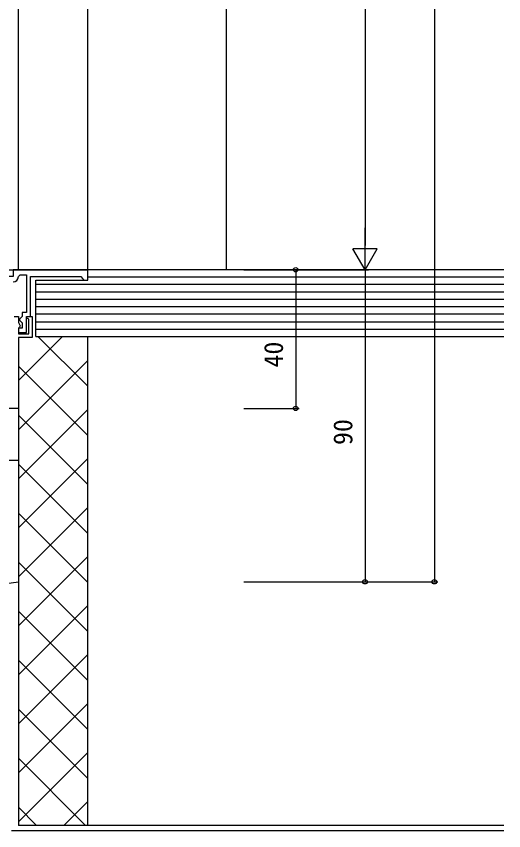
# Model space of a CAD drawing. Units: millimetres, scale not verified. Extents: x -437 to 438, y -681 to 678.
# Drawn here: x -145.6 to -5, y -288.1 to -53.2 of the extents above; entities that cross this region are included whole.
import ezdxf
from ezdxf.enums import TextEntityAlignment as Align

# ---------------------------------------------------------------- set-up
doc = ezdxf.new("R2010")
doc.units = ezdxf.units.MM
doc.header["$LTSCALE"] = 4
for name, color, linetype in [('0-2_YKK_11', 7, 'Continuous'), ('0-3_YKK_12', 2, 'Continuous'), ('0-5_YKK_D', 6, 'Continuous'), ('0-7_YSS_K', 3, 'Continuous')]:
    doc.layers.add(name, color=color, linetype=linetype)
doc.styles.add('ＭＳ ゴシック', font='')
doc.styles.get('ＭＳ ゴシック').set_extended_font_data('MS Gothic')

msp = doc.modelspace()

# ---------------------------------------------------------------- linework, layer by layer
at = {"layer": '0-2_YKK_11'}
for points in [[(-124.989, -126.287), (-146.489, -126.287), (-146.489, -128.287), (-158.489, -128.287), (-158.489, -126.287), (-171.989, -126.287), (-171.989, -129.787), (-170.489, -129.787), (-170.489, -127.787), (-164.189, -127.787), (-164.189, -133.087), (-163.137, -133.087), (-162.529, -132.032), (-162.739, -131.587), (-162.989, -131.291), (-162.989, -127.787), (-160.489, -127.787), (-159.989, -128.287)], [(-144.989, -128.287), (-144.489, -127.787), (-142.689, -127.787), (-142.689, -138.587), (-143.889, -138.587), (-143.889, -139.787), (-144.189, -140.087), (-144.689, -140.587), (-144.689, -140.787), (-144.189, -141.287), (-143.889, -141.587), (-143.889, -143.187), (-144.989, -143.187), (-144.989, -144.387), (-142.689, -144.387), (-142.689, -139.787), (-141.489, -139.787), (-141.489, -128.287), (-126.989, -128.287), (-126.489, -128.787), (-125.989, -129.287), (-124.989, -129.287), (-124.989, -126.287)], [(-146.189, -139.787), (-144.989, -139.787), (-144.989, -141.467), (-144.429, -142.437), (-144.689, -142.887), (-144.989, -143.187), (-144.989, -144.787), (-141.989, -144.787), (-141.989, -140.548), (-142.529, -140.237), (-142.408, -139.787), (-140.989, -139.787), (-140.989, -145.787), (-144.989, -145.787), (-144.989, -166.287), (-150.03, -166.287)]]:
    msp.add_lwpolyline(points, dxfattribs=at)
msp.add_arc((-146.489, -128.287), 1.5, 270, 0, dxfattribs=at)
at = {"layer": '0-3_YKK_12'}
msp.add_line((-144.989, -126.287), (-144.989, 175.711), dxfattribs=at)
for points in [[(-171.989, -126.287), (-124.989, -126.292), (-124.989, 175.711)], [(-144.989, -165.787), (-144.989, -181.287), (-230.489, -181.287)]]:
    msp.add_lwpolyline(points, dxfattribs=at)
at = {"layer": '0-5_YKK_D'}
for p, q in [((-24.992, 540.713), (-24.992, -216.289)), ((-44.992, 473.713), (-44.992, -119.289)), ((-44.992, -126.289), (-44.992, -114.164)), ((-44.992, -126.289), (-48.492, -120.227)), ((-41.492, -120.227), (-48.492, -120.227)), ((-44.992, -126.289), (-41.492, -120.227)), ((-79.992, -126.289), (-43.992, -126.289)), ((-79.992, -126.289), (-43.992, -126.289)), ((-79.992, -126.289), (-63.992, -126.289)), ((-64.992, -126.289), (-64.992, -166.289)), ((-44.992, -126.289), (-44.992, -216.289)), ((-79.992, -166.289), (-63.992, -166.289)), ((-79.992, -216.289), (-43.992, -216.289)), ((-79.992, -216.289), (-23.992, -216.289))]:
    msp.add_line(p, q, dxfattribs=at)
for centre in [(-64.992, -126.289), (-64.992, -166.289), (-44.992, -216.289), (-24.992, -216.289)]:
    msp.add_circle(centre, 0.637, dxfattribs=at)
at = {"layer": '0-7_YSS_K'}
for p, q in [((-84.992, -126.289), (-84.992, 175.711)), ((-4.989, -126.289), (-124.989, -126.289)), ((-4.989, -128.432), (-124.989, -128.432)), ((-139.989, -145.574), (-139.989, -129.289)), ((-4.989, -130.574), (-139.989, -130.574)), ((-4.989, -132.717), (-139.989, -132.717)), ((-4.989, -134.86), (-139.989, -134.86)), ((-4.989, -137.003), (-139.989, -137.003)), ((-4.989, -139.146), (-139.989, -139.146)), ((-139.989, -141.289), (-4.989, -141.289)), ((-144.989, -158.281), (-132.283, -145.574)), ((-139.989, -143.432), (-4.989, -143.432)), ((-139.989, -145.574), (-4.989, -145.574)), ((-124.989, -159.917), (-139.332, -145.574)), ((-124.989, -145.775), (-125.189, -145.574)), ((-124.989, -286.59), (-124.989, -145.574)), ((-144.989, -172.423), (-124.989, -152.423)), ((-124.989, -174.06), (-144.989, -154.06)), ((-144.989, -165.789), (-144.989, -216.289)), ((-144.989, -186.565), (-124.989, -166.565)), ((-124.989, -188.202), (-144.989, -168.202)), ((-144.989, -200.707), (-124.989, -180.707)), ((-124.989, -202.344), (-144.989, -182.344)), ((-144.989, -214.849), (-124.989, -194.849)), ((-124.989, -216.486), (-144.989, -196.486)), ((-144.989, -228.991), (-124.989, -208.991)), ((-124.989, -230.628), (-144.989, -210.628)), ((-124.989, -246.539), (-124.989, -214.039)), ((-144.989, -243.133), (-124.989, -223.133)), ((-124.989, -244.77), (-144.989, -224.77)), ((-144.989, -257.275), (-124.989, -237.275)), ((-124.989, -258.912), (-144.989, -238.912)), ((-144.989, -271.418), (-124.989, -251.418)), ((-124.989, -273.054), (-144.989, -253.054)), ((-144.989, -285.56), (-124.989, -265.56)), ((-125.595, -286.59), (-144.989, -267.197)), ((-139.737, -286.59), (-144.989, -281.339)), ((-131.877, -286.59), (-124.989, -279.702)), ((-4.989, -288.09), (-146.989, -288.09)), ((-4.989, -286.59), (-144.989, -286.59))]:
    msp.add_line(p, q, dxfattribs=at)
for points in [[(-139.989, -129.289), (-124.989, -129.289), (-124.989, -126.289)], [(-294.989, -286.59), (-294.989, -236.289), (-144.989, -216.289), (-144.989, -286.59)]]:
    msp.add_lwpolyline(points, dxfattribs=at)

# ---------------------------------------------------------------- texts
at = {"layer": '0-5_YKK_D', "style": 'ＭＳ ゴシック'}
for s, p in [('40', (-66.992, -154.497)), ('90', (-46.992, -176.85))]:
    msp.add_text(s, height=5.499, rotation=90, dxfattribs=at).set_placement(p, align=Align.BOTTOM_LEFT)

doc.saveas('drawing.dxf')
